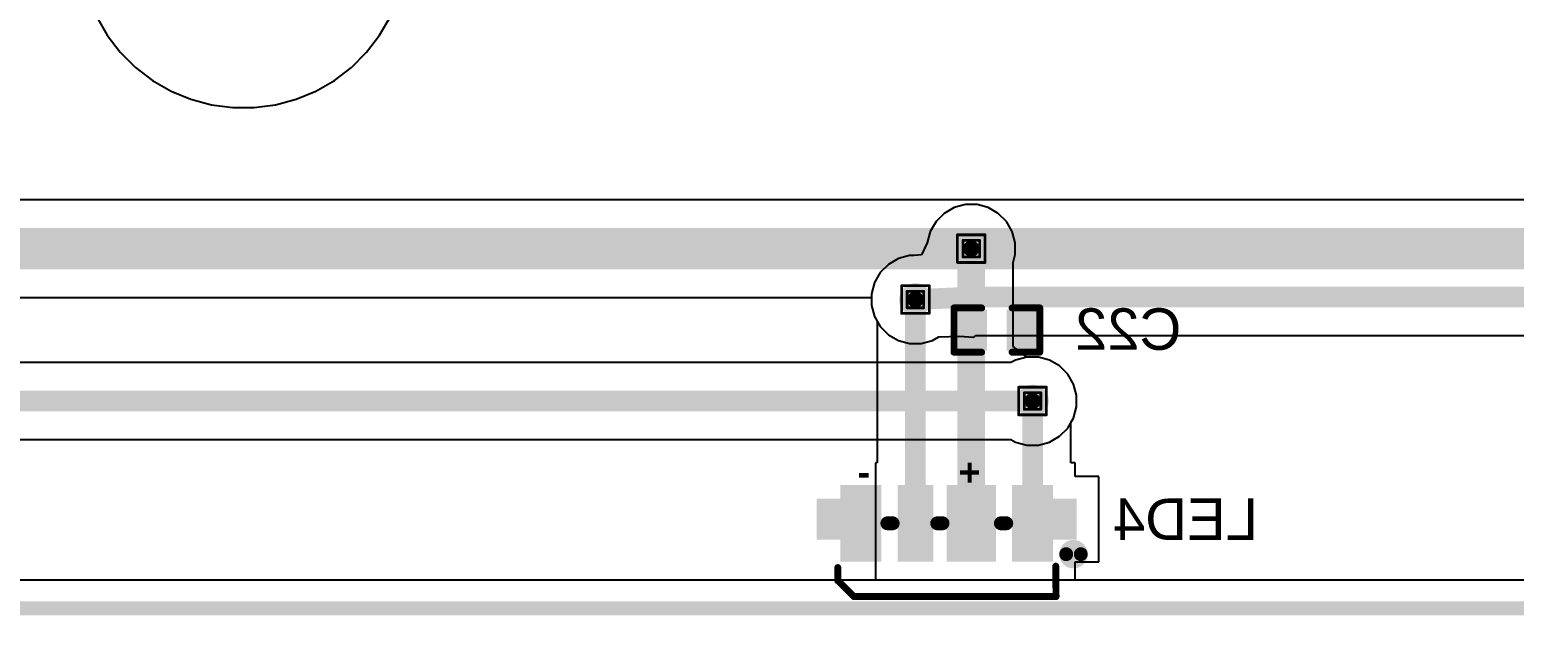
# Model space of a CAD drawing. Header units: inches. Extents: x 0 to 386, y 0 to 148.
# Drawn here: x 164.97 to 192.22, y -0.13 to 10.62 of the extents above; entities that cross this region are included whole.
import ezdxf

# ---------------------------------------------------------------- set-up
doc = ezdxf.new("R2010")
doc.units = ezdxf.units.IN
for name, color, linetype in [('Board outline', 216, 'Continuous'), ('Bottom Layer', 5, 'Continuous'), ('Bottom Overlay', 54, 'Continuous'), ('Bottom Paste', 16, 'Continuous'), ('Bottom Solder', 6, 'Continuous'), ('Drill Drawing', 1, 'Continuous'), ('Multi-Layer', 9, 'Continuous'), ('Top Layer', 1, 'Continuous'), ('Via Holes', 16, 'Continuous')]:
    doc.layers.add(name, color=color, linetype=linetype)
doc.styles.add('Arial', font='', dxfattribs={"height": 0.2})
doc.styles.add('Arial_Bold', font='', dxfattribs={"height": 0.2})
doc.styles.get('Arial').set_extended_font_data('Arial')
doc.styles.get('Arial_Bold').set_extended_font_data('Arial', bold=True)

# ---------------------------------------------------------------- blocks, each defined once
blk = doc.blocks.new('SK6812SIDE_A_B_73')
at = {"layer": 'Bottom Layer'}
for points in [[(-1.84999757, 0.63750063), (-1.29999867, 0.63750063), (-1.29999867, -0.56249951), (-1.84999757, -0.56249951)], [(-0.7999996699999999, 0.63750063), (-0.09999852999999999, 0.63750063), (-0.09999852999999999, -0.56249951), (-0.7999996699999999, -0.56249951)], [(0.35000057, 0.63750063), (0.7999996699999999, 0.63750063), (0.7999996699999999, -0.56249951), (0.35000057, -0.56249951)], [(1.84999757, -0.56249951), (1.29999867, -0.56249951), (1.29999867, 0.63750063), (1.84999757, 0.63750063)], [(-2.28499797, 0.23749889), (-1.83499887, 0.23749889), (-1.83499887, -0.31250001), (-2.28499797, -0.31250001)], [(2.28499797, -0.3125000099999999), (1.83499887, -0.3125000100000001), (1.83499887, 0.23749889), (2.28499797, 0.23749889)]]:
    blk.add_hatch(color=5, dxfattribs=at).paths.add_polyline_path(points)
at = {"layer": 'Bottom Paste'}
for points in [[(-1.84999757, 0.63750063), (-1.29999867, 0.63750063), (-1.29999867, -0.56249951), (-1.84999757, -0.56249951)], [(-0.7999996699999999, 0.63750063), (-0.09999852999999999, 0.63750063), (-0.09999852999999999, -0.56249951), (-0.7999996699999999, -0.56249951)], [(0.35000057, 0.63750063), (0.7999996699999999, 0.63750063), (0.7999996699999999, -0.56249951), (0.35000057, -0.56249951)], [(1.84999757, -0.56249951), (1.29999867, -0.56249951), (1.29999867, 0.63750063), (1.84999757, 0.63750063)], [(-2.28499797, 0.23749889), (-1.83499887, 0.23749889), (-1.83499887, -0.31250001), (-2.28499797, -0.31250001)], [(2.28499797, -0.3125000099999999), (1.83499887, -0.3125000100000001), (1.83499887, 0.23749889), (2.28499797, 0.23749889)]]:
    blk.add_hatch(color=16, dxfattribs=at).paths.add_polyline_path(points)
at = {"layer": 'Bottom Solder'}
for points in [[(-1.95159757, 0.73910063), (-1.19839867, 0.73910063), (-1.19839867, -0.66409951), (-1.95159757, -0.66409951)], [(-0.90159967, 0.73910063), (0.00160147, 0.73910063), (0.00160147, -0.66409951), (-0.90159967, -0.66409951)], [(0.24840057, 0.73910063), (0.90159967, 0.73910063), (0.90159967, -0.66409951), (0.24840057, -0.66409951)], [(1.95159757, -0.66409951), (1.19839867, -0.66409951), (1.19839867, 0.73910063), (1.95159757, 0.73910063)], [(-2.38659797, 0.33909889), (-1.73339887, 0.33909889), (-1.73339887, -0.41410001), (-2.38659797, -0.41410001)], [(2.38659797, -0.4141000099999999), (1.73339887, -0.41410001), (1.73339887, 0.3390988899999999), (2.38659797, 0.33909889)]]:
    blk.add_hatch(color=6, dxfattribs=at).paths.add_polyline_path(points)
at = {"layer": 'Bottom Overlay'}
for points in [[(-1.99999854, 0.82490056, 0.127, 0.127, 0), (-2.00644506, 1.3834999, 0.127, 0.127, 0)], [(1.70432222, 1.3834999, 0.127, 0.127, 0), (-2.00644506, 1.3834999, 0.127, 0.127, 0)], [(2.00000108, 1.0878185, 0.127, 0.127, 0), (1.70432222, 1.3834999, 0.127, 0.127, 0)], [(2.00000108, 1.0922, 0.127, 0.127, 0), (2.00000108, 0.85030056, 0.127, 0.127, 0)], [(-0.99399598, 0.03750056, 0.254, 0.254, 0), (-1.09240066, 0.0375031, 0.254, 0.254, 0)], [(0.17600168, 0.0375031, 0.254, 0.254, 0), (0.07760208, 0.03750056, 0.254, 0.254, 0)], [(1.09040422, 0.03750056, 0.254, 0.254, 0), (0.9920020799999999, 0.03750056, 0.254, 0.254, 0)]]:
    blk.add_lwpolyline(points, format="xyseb", dxfattribs=at)
for points in [[(-2.03819506, 1.3834999, 0.0635, 0.0635, 1), (-1.97469506, 1.3834999, 0.0635, 0.0635, 1)], [(-2.03819506, 1.3834999, 0.0635, 0.0635, 1), (-1.97469506, 1.3834999, 0.0635, 0.0635, 1)], [(1.67257222, 1.3834999, 0.0635, 0.0635, 1), (1.73607222, 1.3834999, 0.0635, 0.0635, 1)], [(1.67257222, 1.3834999, 0.0635, 0.0635, 1), (1.73607222, 1.3834999, 0.0635, 0.0635, 1)], [(1.96825108, 1.0922, 0.0635, 0.0635, 1), (2.03175108, 1.0922, 0.0635, 0.0635, 1)], [(1.96825108, 1.0878185, 0.0635, 0.0635, 1), (2.03175108, 1.0878185, 0.0635, 0.0635, 1)], [(-2.1925788, 0.6044285599999999, 0.254, 0.254, 1), (-2.4604472, 0.6044285599999999, 0.254, 0.254, 1)], [(-2.03174854, 0.82490056, 0.0635, 0.0635, 1), (-1.96824854, 0.82490056, 0.0635, 0.0635, 1)], [(1.96825108, 0.85030056, 0.0635, 0.0635, 1), (2.03175108, 0.85030056, 0.0635, 0.0635, 1)], [(-2.5239472, 0.6044285599999999, 0.127, 0.127, 1), (-2.3969472, 0.6044285599999999, 0.127, 0.127, 1)], [(-2.2560788, 0.6044285599999999, 0.127, 0.127, 1), (-2.1290788, 0.6044285599999999, 0.127, 0.127, 1)], [(-1.15590066, 0.0375031, 0.127, 0.127, 1), (-1.02890066, 0.0375031, 0.127, 0.127, 1)], [(-1.05749598, 0.03750056, 0.127, 0.127, 1), (-0.9304959799999999, 0.03750056, 0.127, 0.127, 1)], [(0.01410208, 0.03750056, 0.127, 0.127, 1), (0.14110208, 0.03750056, 0.127, 0.127, 1)], [(0.11250168, 0.0375031, 0.127, 0.127, 1), (0.23950168, 0.0375031, 0.127, 0.127, 1)], [(0.92850208, 0.03750056, 0.127, 0.127, 1), (1.05550208, 0.03750056, 0.127, 0.127, 1)], [(1.02690422, 0.03750056, 0.127, 0.127, 1), (1.15390422, 0.03750056, 0.127, 0.127, 1)]]:
    blk.add_lwpolyline(points, format="xyseb", close=True, dxfattribs=at)
at = {"layer": 'Bottom Overlay', "style": 'Arial_Bold', "text_generation_flag": 2}
for s, p in [('+', (-0.6240170399999999, -0.65228724)), ('-', (1.40790168, -0.65237868))]:
    blk.add_text(s, height=0.499999, rotation=180, dxfattribs=at).set_placement(p)
blk = doc.blocks.new('C___0402_B_104')
at = {"layer": 'Bottom Layer'}
for points in [[(-0.24130254, 0.3175), (-0.24130254, -0.3175), (-0.6985025399999999, -0.3175), (-0.6985025399999999, 0.3175)], [(0.6985, 0.3175), (0.6985, -0.3175), (0.2413, -0.3175), (0.2412999999999999, 0.3175)]]:
    blk.add_hatch(color=5, dxfattribs=at).paths.add_polyline_path(points)
at = {"layer": 'Bottom Paste'}
for points in [[(-0.24130254, 0.3175), (-0.24130254, -0.3175), (-0.6985025399999999, -0.3175), (-0.6985025399999999, 0.3175)], [(0.6985, 0.3175), (0.6985, -0.3175), (0.2413, -0.3175), (0.2412999999999999, 0.3175)]]:
    blk.add_hatch(color=16, dxfattribs=at).paths.add_polyline_path(points)
at = {"layer": 'Bottom Solder'}
for points in [[(-0.18130266, 0.37749988), (-0.1813026599999999, -0.37749988), (-0.75850242, -0.37749988), (-0.75850242, 0.37749988)], [(0.7584998799999999, 0.37749988), (0.7584998799999999, -0.37749988), (0.18130012, -0.37749988), (0.18130012, 0.37749988)]]:
    blk.add_hatch(color=6, dxfattribs=at).paths.add_polyline_path(points)
at = {"layer": 'Bottom Overlay'}
for points in [[(-0.7874, 0.4064, 0.127, 0.127, 0), (-0.7874050799999999, -0.40640254, 0.127, 0.127, 0)], [(-0.27940254, 0.40640254, 0.127, 0.127, 0), (-0.7874, 0.4064, 0.127, 0.127, 0)], [(0.7874, 0.4064, 0.127, 0.127, 0), (0.2794, 0.4064, 0.127, 0.127, 0)], [(0.7874, 0.4064, 0.127, 0.127, 0), (0.7874, -0.40639746, 0.127, 0.127, 0)], [(-0.27940254, -0.40640254, 0.127, 0.127, 0), (-0.7874050799999999, -0.40640254, 0.127, 0.127, 0)], [(0.7874, -0.40639746, 0.127, 0.127, 0), (0.2794, -0.40640254, 0.127, 0.127, 0)]]:
    blk.add_lwpolyline(points, format="xyseb", dxfattribs=at)
for points in [[(-0.8191499999999999, 0.4064, 0.0635, 0.0635, 1), (-0.7556499999999999, 0.4064, 0.0635, 0.0635, 1)], [(-0.8191499999999999, 0.4064, 0.0635, 0.0635, 1), (-0.7556499999999999, 0.4064, 0.0635, 0.0635, 1)], [(-0.31115254, 0.40640254, 0.0635, 0.0635, 1), (-0.24765254, 0.40640254, 0.0635, 0.0635, 1)], [(0.24765, 0.4064, 0.0635, 0.0635, 1), (0.31115, 0.4064, 0.0635, 0.0635, 1)], [(0.7556499999999999, 0.4064, 0.0635, 0.0635, 1), (0.8191499999999999, 0.4064, 0.0635, 0.0635, 1)], [(0.7556499999999999, 0.4064, 0.0635, 0.0635, 1), (0.8191499999999999, 0.4064, 0.0635, 0.0635, 1)], [(-0.8191550799999999, -0.40640254, 0.0635, 0.0635, 1), (-0.75565508, -0.40640254, 0.0635, 0.0635, 1)], [(-0.8191550799999999, -0.40640254, 0.0635, 0.0635, 1), (-0.75565508, -0.40640254, 0.0635, 0.0635, 1)], [(-0.31115254, -0.40640254, 0.0635, 0.0635, 1), (-0.24765254, -0.40640254, 0.0635, 0.0635, 1)], [(0.24765, -0.40640254, 0.0635, 0.0635, 1), (0.31115, -0.40640254, 0.0635, 0.0635, 1)], [(0.7556499999999999, -0.40639746, 0.0635, 0.0635, 1), (0.8191499999999999, -0.40639746, 0.0635, 0.0635, 1)], [(0.7556499999999999, -0.40639746, 0.0635, 0.0635, 1), (0.8191499999999999, -0.40639746, 0.0635, 0.0635, 1)]]:
    blk.add_lwpolyline(points, format="xyseb", close=True, dxfattribs=at)

msp = doc.modelspace()

# ---------------------------------------------------------------- hatches: boundary and pattern name
at = {"layer": 'Bottom Layer'}
h = msp.add_hatch(color=5, dxfattribs=at)
edge = h.paths.add_edge_path()
edge.add_arc((182.2491529, 6.604), 0.2999994, 0, 360)
h = msp.add_hatch(color=5, dxfattribs=at)
edge = h.paths.add_edge_path()
edge.add_arc((181.22415368, 5.6690006), 0.2999994, 0, 360)
h = msp.add_hatch(color=5, dxfattribs=at)
edge = h.paths.add_edge_path()
edge.add_arc((183.37415192, 3.80621286), 0.2999994, 0, 360)
at = {"layer": 'Top Layer'}
h = msp.add_hatch(color=1, dxfattribs=at)
edge = h.paths.add_edge_path()
edge.add_arc((182.2491529, 6.604), 0.2999994, 0, 360)
h = msp.add_hatch(color=1, dxfattribs=at)
edge = h.paths.add_edge_path()
edge.add_arc((181.22415368, 5.6690006), 0.2999994, 0, 360)
h = msp.add_hatch(color=1, dxfattribs=at)
edge = h.paths.add_edge_path()
edge.add_arc((183.37415192, 3.80621286), 0.2999994, 0, 360)
at = {"layer": 'Via Holes'}
h = msp.add_hatch(color=7, dxfattribs=at)
edge = h.paths.add_edge_path()
edge.add_arc((182.2491529, 6.604), 0.1499997, 0, 360)
h = msp.add_hatch(color=7, dxfattribs=at)
edge = h.paths.add_edge_path()
edge.add_arc((181.22415368, 5.6690006), 0.1499997, 0, 360)
h = msp.add_hatch(color=7, dxfattribs=at)
edge = h.paths.add_edge_path()
edge.add_arc((183.37415192, 3.80621286), 0.1499997, 0, 360)

# ---------------------------------------------------------------- linework, layer by layer
at = {"layer": 'Board outline'}
msp.add_lwpolyline([(2.9972, 0, 0.254, 0.254, 0), (251.0028, 0, 0.254, 0.254, 0)], format="xyseb", dxfattribs=at)
at = {"layer": 'Bottom Layer'}
for p, q in [((166.19347, 10.86229476), (166.39010156, 10.52171886)), ((171.38962166, 10.52171886), (171.58625322, 10.86229476)), ((166.39010156, 10.52171886), (166.62950418, 10.20972558)), ((171.15021904, 10.20972558), (171.38962166, 10.52171886)), ((166.62950418, 10.20972558), (166.90758084, 9.93164892)), ((170.87214238, 9.93164892), (171.15021904, 10.20972558)), ((166.90758084, 9.93164892), (167.21957412, 9.692246299999999)), ((170.5601491, 9.692246299999999), (170.87214238, 9.93164892)), ((167.21957412, 9.692246299999999), (167.56015002, 9.495614739999999)), ((170.2195732, 9.495614739999999), (170.5601491, 9.692246299999999)), ((167.56015002, 9.495614739999999), (167.92347416, 9.345122279999998)), ((167.92347416, 9.345122279999998), (168.30333624, 9.24333686)), ((169.47638698, 9.24333686), (169.85624906, 9.345122279999998)), ((169.85624906, 9.345122279999998), (170.2195732, 9.495614739999999)), ((168.30333624, 9.24333686), (168.69323132, 9.19200854)), ((168.69323132, 9.19200854), (169.0864919, 9.19200854)), ((169.0864919, 9.19200854), (169.47638698, 9.24333686)), ((182.1427777, 7.411999399999999), (181.93727646, 7.356934739999999)), ((182.3555281, 7.411999399999999), (182.1427777, 7.411999399999999)), ((182.56102934, 7.356934739999999), (182.3555281, 7.411999399999999)), ((181.60259336, 7.10012296), (181.49621816, 6.915876439999999)), ((181.75302994, 7.25055954), (181.60259336, 7.10012296)), ((181.93727646, 7.356934739999999), (181.75302994, 7.25055954)), ((182.74527586, 7.25055954), (182.56102934, 7.356934739999999)), ((182.89571244, 7.10012296), (182.74527586, 7.25055954)), ((183.00208764, 6.915876439999999), (182.89571244, 7.10012296)), ((181.49621816, 6.915876439999999), (181.4411535, 6.710375199999999)), ((183.0571523, 6.710375199999999), (183.00208764, 6.915876439999999)), ((181.4411535, 6.71031932), (181.33601274, 6.48856716)), ((181.4411535, 6.710375199999999), (181.4411535, 6.71031932)), ((183.0571523, 6.4976248), (183.0571523, 6.710375199999999)), ((180.72803072, 6.31556014), (180.57759414, 6.16512356)), ((180.91227724, 6.42193534), (180.72803072, 6.31556014)), ((181.11777848, 6.476999999999999), (180.91227724, 6.42193534)), ((181.2017458, 6.476999999999999), (181.11777848, 6.476999999999999)), ((181.33601274, 6.48856716), (181.2017458, 6.476999999999999)), ((183.01772896, 6.35049784), (183.0571523, 6.4976248)), ((183.01772896, 4.810173259999999), (183.01772896, 6.35049784)), ((180.57759414, 6.16512356), (180.47121894, 5.980877039999999)), ((180.47121894, 5.980877039999999), (180.41615428, 5.7753758)), ((180.41615428, 5.7753758), (180.41615428, 5.5626254)), ((180.41615428, 5.5626254), (180.47121894, 5.35712416)), ((180.47121894, 5.35712416), (180.51962626, 5.2732813)), ((180.51962626, 5.2732813), (180.51962626, 2.66997688)), ((183.26777926, 4.61421226), (183.01772896, 4.810173259999999)), ((183.48052712, 4.61421226), (183.26777926, 4.61421226)), ((183.68602836, 4.559147599999999), (183.48052712, 4.61421226)), ((183.87027488, 4.4527724), (183.68602836, 4.559147599999999)), ((184.02071146, 4.30233582), (183.87027488, 4.4527724)), ((184.12708666, 4.1180893), (184.02071146, 4.30233582)), ((184.18215132, 3.91258806), (184.12708666, 4.1180893)), ((184.18215132, 3.69983766), (184.18215132, 3.91258806)), ((184.12708666, 3.49433642), (184.18215132, 3.69983766)), ((184.07867934, 3.41049356), (184.12708666, 3.49433642)), ((184.07867934, 2.66997688), (184.07867934, 3.41049356)), ((180.51962626, 2.66997688), (180.4911554, 2.66997688)), ((180.4911554, 2.66997688), (180.4911554, 0.51793902)), ((184.1571501, 2.66997688), (184.07867934, 2.66997688)), ((184.1571501, 2.41997738), (184.1571501, 2.66997688)), ((184.5921505, 2.41997738), (184.1571501, 2.41997738)), ((184.5921505, 0.85398102), (184.5921505, 2.41997738)), ((184.1571501, 0.51793902), (184.1571501, 0.85398102)), ((184.1571501, 0.85398102), (184.5921505, 0.85398102)), ((180.4911554, 0.51793902), (74.1571415, 0.51793902)), ((248.93578356, 0.51793902), (184.1571501, 0.51793902))]:
    msp.add_line(p, q, dxfattribs=at)
for points in [[(182.2491529, 5.10909316, 0.508, 0.508, 0), (182.2491529, 6.604, 0.508, 0.508, 0)], [(181.22415368, 1.56197808, 0.3809999999999999, 0.3809999999999999, 0), (181.22415368, 5.6690006, 0.3809999999999999, 0.3809999999999999, 0)], [(182.2491529, 1.56283152, 0.508, 0.508, 0), (182.2491529, 5.10909316, 0.508, 0.508, 0)], [(183.37415192, 1.56197808, 0.3809999999999999, 0.3809999999999999, 0), (183.37415192, 3.80621286, 0.3809999999999999, 0.3809999999999999, 0)]]:
    msp.add_lwpolyline(points, format="xyseb", dxfattribs=at)
for points in [[(182.1221529, 6.604, 0.254, 0.254, 1), (182.3761529, 6.604, 0.254, 0.254, 1)], [(181.12890368, 5.6690006, 0.1905, 0.1905, 1), (181.31940368, 5.6690006, 0.1905, 0.1905, 1)], [(182.1221529, 5.10909316, 0.254, 0.254, 1), (182.3761529, 5.10909316, 0.254, 0.254, 1)], [(182.1221529, 5.10909316, 0.254, 0.254, 1), (182.3761529, 5.10909316, 0.254, 0.254, 1)], [(183.27890192, 3.80621286, 0.1905, 0.1905, 1), (183.46940192, 3.80621286, 0.1905, 0.1905, 1)], [(181.12890368, 1.56197808, 0.1905, 0.1905, 1), (181.31940368, 1.56197808, 0.1905, 0.1905, 1)], [(182.1221529, 1.56283152, 0.254, 0.254, 1), (182.3761529, 1.56283152, 0.254, 0.254, 1)], [(183.27890192, 1.56197808, 0.1905, 0.1905, 1), (183.46940192, 1.56197808, 0.1905, 0.1905, 1)]]:
    msp.add_lwpolyline(points, format="xyseb", close=True, dxfattribs=at)
at = {"layer": 'Drill Drawing'}
for points in [[(181.9951529, 6.858, 0.0508, 0.0508, 0), (182.5031529, 6.858, 0.0508, 0.0508, 0)], [(181.9951529, 6.35, 0.0508, 0.0508, 0), (181.9951529, 6.858, 0.0508, 0.0508, 0)], [(182.5031529, 6.35, 0.0508, 0.0508, 0), (182.5031529, 6.858, 0.0508, 0.0508, 0)], [(182.0967529, 6.7564, 0.0508, 0.0508, 0), (182.4015529, 6.7564, 0.0508, 0.0508, 0)], [(182.0967529, 6.4516, 0.0508, 0.0508, 0), (182.0967529, 6.7564, 0.0508, 0.0508, 0)], [(182.4015529, 6.4516, 0.0508, 0.0508, 0), (182.4015529, 6.7564, 0.0508, 0.0508, 0)], [(181.9951529, 6.35, 0.0508, 0.0508, 0), (182.5031529, 6.35, 0.0508, 0.0508, 0)], [(182.0967529, 6.4516, 0.0508, 0.0508, 0), (182.4015529, 6.4516, 0.0508, 0.0508, 0)], [(180.97015368, 5.9230006, 0.0508, 0.0508, 0), (181.47815368, 5.9230006, 0.0508, 0.0508, 0)], [(180.97015368, 5.415000599999999, 0.0508, 0.0508, 0), (180.97015368, 5.9230006, 0.0508, 0.0508, 0)], [(181.07175368, 5.8214006, 0.0508, 0.0508, 0), (181.37655368, 5.8214006, 0.0508, 0.0508, 0)], [(181.07175368, 5.516600599999999, 0.0508, 0.0508, 0), (181.07175368, 5.8214006, 0.0508, 0.0508, 0)], [(181.37655368, 5.516600599999999, 0.0508, 0.0508, 0), (181.37655368, 5.8214006, 0.0508, 0.0508, 0)], [(181.47815368, 5.415000599999999, 0.0508, 0.0508, 0), (181.47815368, 5.9230006, 0.0508, 0.0508, 0)], [(181.07175368, 5.516600599999999, 0.0508, 0.0508, 0), (181.37655368, 5.516600599999999, 0.0508, 0.0508, 0)], [(180.97015368, 5.415000599999999, 0.0508, 0.0508, 0), (181.47815368, 5.415000599999999, 0.0508, 0.0508, 0)], [(183.12015192, 4.060212859999999, 0.0508, 0.0508, 0), (183.62815192, 4.060212859999999, 0.0508, 0.0508, 0)], [(183.12015192, 3.55221286, 0.0508, 0.0508, 0), (183.12015192, 4.060212859999999, 0.0508, 0.0508, 0)], [(183.22175192, 3.958612859999999, 0.0508, 0.0508, 0), (183.52655192, 3.958612859999999, 0.0508, 0.0508, 0)], [(183.22175192, 3.65381286, 0.0508, 0.0508, 0), (183.22175192, 3.958612859999999, 0.0508, 0.0508, 0)], [(183.52655192, 3.65381286, 0.0508, 0.0508, 0), (183.52655192, 3.958612859999999, 0.0508, 0.0508, 0)], [(183.62815192, 3.55221286, 0.0508, 0.0508, 0), (183.62815192, 4.060212859999999, 0.0508, 0.0508, 0)], [(183.12015192, 3.55221286, 0.0508, 0.0508, 0), (183.62815192, 3.55221286, 0.0508, 0.0508, 0)], [(183.22175192, 3.65381286, 0.0508, 0.0508, 0), (183.52655192, 3.65381286, 0.0508, 0.0508, 0)]]:
    msp.add_lwpolyline(points, format="xyseb", dxfattribs=at)
for points in [[(181.9824529, 6.858, 0.0254, 0.0254, 1), (182.0078529, 6.858, 0.0254, 0.0254, 1)], [(181.9824529, 6.858, 0.0254, 0.0254, 1), (182.0078529, 6.858, 0.0254, 0.0254, 1)], [(182.4904529, 6.858, 0.0254, 0.0254, 1), (182.5158529, 6.858, 0.0254, 0.0254, 1)], [(182.4904529, 6.858, 0.0254, 0.0254, 1), (182.5158529, 6.858, 0.0254, 0.0254, 1)], [(182.0840529, 6.7564, 0.0254, 0.0254, 1), (182.1094529, 6.7564, 0.0254, 0.0254, 1)], [(182.0840529, 6.7564, 0.0254, 0.0254, 1), (182.1094529, 6.7564, 0.0254, 0.0254, 1)], [(182.3888529, 6.7564, 0.0254, 0.0254, 1), (182.4142529, 6.7564, 0.0254, 0.0254, 1)], [(182.3888529, 6.7564, 0.0254, 0.0254, 1), (182.4142529, 6.7564, 0.0254, 0.0254, 1)], [(181.9824529, 6.35, 0.0254, 0.0254, 1), (182.0078529, 6.35, 0.0254, 0.0254, 1)], [(181.9824529, 6.35, 0.0254, 0.0254, 1), (182.0078529, 6.35, 0.0254, 0.0254, 1)], [(182.0840529, 6.4516, 0.0254, 0.0254, 1), (182.1094529, 6.4516, 0.0254, 0.0254, 1)], [(182.0840529, 6.4516, 0.0254, 0.0254, 1), (182.1094529, 6.4516, 0.0254, 0.0254, 1)], [(182.3888529, 6.4516, 0.0254, 0.0254, 1), (182.4142529, 6.4516, 0.0254, 0.0254, 1)], [(182.3888529, 6.4516, 0.0254, 0.0254, 1), (182.4142529, 6.4516, 0.0254, 0.0254, 1)], [(182.4904529, 6.35, 0.0254, 0.0254, 1), (182.5158529, 6.35, 0.0254, 0.0254, 1)], [(182.4904529, 6.35, 0.0254, 0.0254, 1), (182.5158529, 6.35, 0.0254, 0.0254, 1)], [(180.95745368, 5.9230006, 0.0254, 0.0254, 1), (180.98285368, 5.9230006, 0.0254, 0.0254, 1)], [(180.95745368, 5.9230006, 0.0254, 0.0254, 1), (180.98285368, 5.9230006, 0.0254, 0.0254, 1)], [(181.05905368, 5.8214006, 0.0254, 0.0254, 1), (181.08445368, 5.8214006, 0.0254, 0.0254, 1)], [(181.05905368, 5.8214006, 0.0254, 0.0254, 1), (181.08445368, 5.8214006, 0.0254, 0.0254, 1)], [(181.36385368, 5.8214006, 0.0254, 0.0254, 1), (181.38925368, 5.8214006, 0.0254, 0.0254, 1)], [(181.36385368, 5.8214006, 0.0254, 0.0254, 1), (181.38925368, 5.8214006, 0.0254, 0.0254, 1)], [(181.46545368, 5.9230006, 0.0254, 0.0254, 1), (181.49085368, 5.9230006, 0.0254, 0.0254, 1)], [(181.46545368, 5.9230006, 0.0254, 0.0254, 1), (181.49085368, 5.9230006, 0.0254, 0.0254, 1)], [(181.05905368, 5.516600599999999, 0.0254, 0.0254, 1), (181.08445368, 5.516600599999999, 0.0254, 0.0254, 1)], [(181.05905368, 5.516600599999999, 0.0254, 0.0254, 1), (181.08445368, 5.516600599999999, 0.0254, 0.0254, 1)], [(181.36385368, 5.516600599999999, 0.0254, 0.0254, 1), (181.38925368, 5.516600599999999, 0.0254, 0.0254, 1)], [(181.36385368, 5.516600599999999, 0.0254, 0.0254, 1), (181.38925368, 5.516600599999999, 0.0254, 0.0254, 1)], [(180.95745368, 5.415000599999999, 0.0254, 0.0254, 1), (180.98285368, 5.415000599999999, 0.0254, 0.0254, 1)], [(180.95745368, 5.415000599999999, 0.0254, 0.0254, 1), (180.98285368, 5.415000599999999, 0.0254, 0.0254, 1)], [(181.46545368, 5.415000599999999, 0.0254, 0.0254, 1), (181.49085368, 5.415000599999999, 0.0254, 0.0254, 1)], [(181.46545368, 5.415000599999999, 0.0254, 0.0254, 1), (181.49085368, 5.415000599999999, 0.0254, 0.0254, 1)], [(183.10745192, 4.060212859999999, 0.0254, 0.0254, 1), (183.13285192, 4.060212859999999, 0.0254, 0.0254, 1)], [(183.10745192, 4.060212859999999, 0.0254, 0.0254, 1), (183.13285192, 4.060212859999999, 0.0254, 0.0254, 1)], [(183.20905192, 3.958612859999999, 0.0254, 0.0254, 1), (183.23445192, 3.958612859999999, 0.0254, 0.0254, 1)], [(183.20905192, 3.958612859999999, 0.0254, 0.0254, 1), (183.23445192, 3.958612859999999, 0.0254, 0.0254, 1)], [(183.51385192, 3.958612859999999, 0.0254, 0.0254, 1), (183.53925192, 3.958612859999999, 0.0254, 0.0254, 1)], [(183.51385192, 3.958612859999999, 0.0254, 0.0254, 1), (183.53925192, 3.958612859999999, 0.0254, 0.0254, 1)], [(183.61545192, 4.060212859999999, 0.0254, 0.0254, 1), (183.64085192, 4.060212859999999, 0.0254, 0.0254, 1)], [(183.61545192, 4.060212859999999, 0.0254, 0.0254, 1), (183.64085192, 4.060212859999999, 0.0254, 0.0254, 1)], [(183.10745192, 3.55221286, 0.0254, 0.0254, 1), (183.13285192, 3.55221286, 0.0254, 0.0254, 1)], [(183.10745192, 3.55221286, 0.0254, 0.0254, 1), (183.13285192, 3.55221286, 0.0254, 0.0254, 1)], [(183.20905192, 3.65381286, 0.0254, 0.0254, 1), (183.23445192, 3.65381286, 0.0254, 0.0254, 1)], [(183.20905192, 3.65381286, 0.0254, 0.0254, 1), (183.23445192, 3.65381286, 0.0254, 0.0254, 1)], [(183.51385192, 3.65381286, 0.0254, 0.0254, 1), (183.53925192, 3.65381286, 0.0254, 0.0254, 1)], [(183.51385192, 3.65381286, 0.0254, 0.0254, 1), (183.53925192, 3.65381286, 0.0254, 0.0254, 1)], [(183.61545192, 3.55221286, 0.0254, 0.0254, 1), (183.64085192, 3.55221286, 0.0254, 0.0254, 1)], [(183.61545192, 3.55221286, 0.0254, 0.0254, 1), (183.64085192, 3.55221286, 0.0254, 0.0254, 1)]]:
    msp.add_lwpolyline(points, format="xyseb", close=True, dxfattribs=at)
at = {"layer": 'Multi-Layer'}
for p, q in [((166.19347, 10.86229476), (166.39010156, 10.52171886)), ((171.38962166, 10.52171886), (171.58625322, 10.86229476)), ((166.39010156, 10.52171886), (166.62950418, 10.20972558)), ((171.15021904, 10.20972558), (171.38962166, 10.52171886)), ((166.62950418, 10.20972558), (166.90758084, 9.93164892)), ((170.87214238, 9.93164892), (171.15021904, 10.20972558)), ((166.90758084, 9.93164892), (167.21957412, 9.692246299999999)), ((170.5601491, 9.692246299999999), (170.87214238, 9.93164892)), ((167.21957412, 9.692246299999999), (167.56015002, 9.495614739999999)), ((170.2195732, 9.495614739999999), (170.5601491, 9.692246299999999)), ((167.56015002, 9.495614739999999), (167.92347416, 9.345122279999998)), ((167.92347416, 9.345122279999998), (168.30333624, 9.24333686)), ((169.47638698, 9.24333686), (169.85624906, 9.345122279999998)), ((169.85624906, 9.345122279999998), (170.2195732, 9.495614739999999)), ((168.30333624, 9.24333686), (168.69323132, 9.19200854)), ((168.69323132, 9.19200854), (168.88986034, 9.19200854)), ((168.88986034, 9.19200854), (169.0864919, 9.19200854)), ((169.0864919, 9.19200854), (169.47638698, 9.24333686))]:
    msp.add_line(p, q, dxfattribs=at)
at = {"layer": 'Top Layer'}
for p, q in [((166.19347, 10.86229476), (166.39010156, 10.52171886)), ((171.38962166, 10.52171886), (171.58625322, 10.86229476)), ((166.39010156, 10.52171886), (166.62950418, 10.20972558)), ((171.15021904, 10.20972558), (171.38962166, 10.52171886)), ((166.62950418, 10.20972558), (166.90758084, 9.93164892)), ((170.87214238, 9.93164892), (171.15021904, 10.20972558)), ((166.90758084, 9.93164892), (167.21957412, 9.692246299999999)), ((170.5601491, 9.692246299999999), (170.87214238, 9.93164892)), ((167.21957412, 9.692246299999999), (167.56015002, 9.495614739999999)), ((170.2195732, 9.495614739999999), (170.5601491, 9.692246299999999)), ((167.56015002, 9.495614739999999), (167.92347416, 9.345122279999998)), ((167.92347416, 9.345122279999998), (168.30333624, 9.24333686)), ((169.47638698, 9.24333686), (169.85624906, 9.345122279999998)), ((169.85624906, 9.345122279999998), (170.2195732, 9.495614739999999)), ((168.30333624, 9.24333686), (168.69323132, 9.19200854)), ((168.69323132, 9.19200854), (169.0864919, 9.19200854)), ((169.0864919, 9.19200854), (169.47638698, 9.24333686)), ((242.813078, 7.5006708), (12.16404476, 7.5006708)), ((74.18214272, 5.7073292), (180.41615428, 5.7073292)), ((180.41615428, 5.7073292), (180.41615428, 5.5626254)), ((180.41615428, 5.5626254), (180.47121894, 5.35712416)), ((180.47121894, 5.35712416), (180.57759414, 5.172877639999999)), ((180.57759414, 5.172877639999999), (180.72803072, 5.022441059999999)), ((180.72803072, 5.022441059999999), (180.91227724, 4.91606586)), ((180.91227724, 4.91606586), (181.11777848, 4.8610012)), ((181.33052888, 4.8610012), (181.53603012, 4.91606586)), ((181.53603012, 4.91606586), (181.65097782, 4.982430979999999)), ((181.65097782, 4.982430979999999), (182.0416857, 4.999482)), ((182.0416857, 4.999482), (182.28620896, 4.976591519999999)), ((182.28620896, 4.976591519999999), (182.30151754, 4.982931359999999)), ((182.30151754, 4.982931359999999), (182.32666862, 5.0092102)), ((182.32666862, 5.0092102), (182.50305638, 5.01045988)), ((182.50305638, 5.01045988), (242.96505636, 5.01045988)), ((181.11777848, 4.8610012), (181.33052888, 4.8610012)), ((182.97843262, 4.510740279999999), (71.61986184, 4.510740279999999)), ((183.06227548, 4.559147599999999), (182.97843262, 4.510740279999999)), ((183.26777672, 4.61421226), (183.06227548, 4.559147599999999)), ((183.48052712, 4.61421226), (183.26777672, 4.61421226)), ((183.68602836, 4.559147599999999), (183.48052712, 4.61421226)), ((183.87027488, 4.4527724), (183.68602836, 4.559147599999999)), ((184.02071146, 4.30233582), (183.87027488, 4.4527724)), ((184.12708666, 4.1180893), (184.02071146, 4.30233582)), ((184.18215132, 3.91258806), (184.12708666, 4.1180893)), ((184.18215132, 3.69983766), (184.18215132, 3.91258806)), ((184.12708666, 3.49433642), (184.18215132, 3.69983766)), ((183.87027488, 3.15965332), (184.02071146, 3.3100899)), ((184.02071146, 3.3100899), (184.12708666, 3.49433642)), ((71.61986184, 3.10168544), (182.97843262, 3.10168544)), ((182.97843262, 3.10168544), (183.06227548, 3.05327812)), ((183.06227548, 3.05327812), (183.26777672, 2.99821346)), ((183.26777672, 2.99821346), (183.48052712, 2.99821346)), ((183.48052712, 2.99821346), (183.68602836, 3.05327812)), ((183.68602836, 3.05327812), (183.87027488, 3.15965332)), ((248.93578356, 0.51793902), (5.064213899999999, 0.51793902))]:
    msp.add_line(p, q, dxfattribs=at)
for points in [[(72.2491443, 6.604, 0.7619999999999999, 0.7619999999999999, 0), (182.2491529, 6.604, 0.7619999999999999, 0.7619999999999999, 0)], [(182.2491529, 6.604, 0.7619999999999999, 0.7619999999999999, 0), (242.813078, 6.604, 0.7619999999999999, 0.7619999999999999, 0)], [(181.22415368, 5.6690006, 0.3809999999999999, 0.3809999999999999, 0), (182.26954402, 5.714624079999999, 0.3809999999999999, 0.3809999999999999, 0)], [(182.26954402, 5.714624079999999, 0.3809999999999999, 0.3809999999999999, -0.01089368280747669), (182.28614038, 5.7149873, 0.3809999999999999, 0.3809999999999999, 0)], [(182.28614038, 5.714984759999999, 0.3809999999999999, 0.3809999999999999, 0), (182.28615816, 5.7149873, 0.3809999999999999, 0.3809999999999999, 0)], [(182.28615816, 5.7149873, 0.3809999999999999, 0.3809999999999999, 0), (242.96505636, 5.7149873, 0.3809999999999999, 0.3809999999999999, 0)], [(71.22414253999999, 3.80621286, 0.3809999999999999, 0.3809999999999999, 0), (183.37415192, 3.80621286, 0.3809999999999999, 0.3809999999999999, 0)], [(183.37415192, 3.80621286, 0.3809999999999999, 0.3809999999999999, 0), (183.37415192, 3.81, 0.3809999999999999, 0.3809999999999999, 0)]]:
    msp.add_lwpolyline(points, format="xyseb", dxfattribs=at)
for points in [[(182.0586529, 6.604, 0.3809999999999999, 0.3809999999999999, 1), (182.4396529, 6.604, 0.3809999999999999, 0.3809999999999999, 1)], [(182.0586529, 6.604, 0.3809999999999999, 0.3809999999999999, 1), (182.4396529, 6.604, 0.3809999999999999, 0.3809999999999999, 1)], [(181.12890368, 5.6690006, 0.1905, 0.1905, 1), (181.31940368, 5.6690006, 0.1905, 0.1905, 1)], [(182.17429402, 5.714624079999999, 0.1905, 0.1905, 1), (182.36479402, 5.714624079999999, 0.1905, 0.1905, 1)], [(182.17429402, 5.714624079999999, 0.1905, 0.1905, 1), (182.36479402, 5.714624079999999, 0.1905, 0.1905, 1)], [(182.19089038, 5.7149873, 0.1905, 0.1905, 1), (182.38139038, 5.7149873, 0.1905, 0.1905, 1)], [(182.19089038, 5.714984759999999, 0.1905, 0.1905, 1), (182.38139038, 5.714984759999999, 0.1905, 0.1905, 1)], [(182.19090816, 5.7149873, 0.1905, 0.1905, 1), (182.38140816, 5.7149873, 0.1905, 0.1905, 1)], [(182.19090816, 5.7149873, 0.1905, 0.1905, 1), (182.38140816, 5.7149873, 0.1905, 0.1905, 1)], [(183.27890192, 3.81, 0.1905, 0.1905, 1), (183.46940192, 3.81, 0.1905, 0.1905, 1)], [(183.27890192, 3.80621286, 0.1905, 0.1905, 1), (183.46940192, 3.80621286, 0.1905, 0.1905, 1)], [(183.27890192, 3.80621286, 0.1905, 0.1905, 1), (183.46940192, 3.80621286, 0.1905, 0.1905, 1)]]:
    msp.add_lwpolyline(points, format="xyseb", close=True, dxfattribs=at)

# ---------------------------------------------------------------- block references
at = {"rotation": 180}
for name, p in [('C___0402_B_104', (182.7190529, 5.10909316)), ('SK6812SIDE_A_B_73', (181.7991538, 1.59947864))]:
    msp.add_blockref(name, p, dxfattribs=at)

# ---------------------------------------------------------------- texts
at = {"layer": 'Bottom Overlay', "style": 'Arial', "text_generation_flag": 2}
for s, p in [('C22', (186.10724018, 4.74641926)), ('LED4', (187.51369914, 1.25610366))]:
    msp.add_text(s, height=0.7619999999999999, dxfattribs=at).set_placement(p)

doc.saveas('drawing.dxf')
